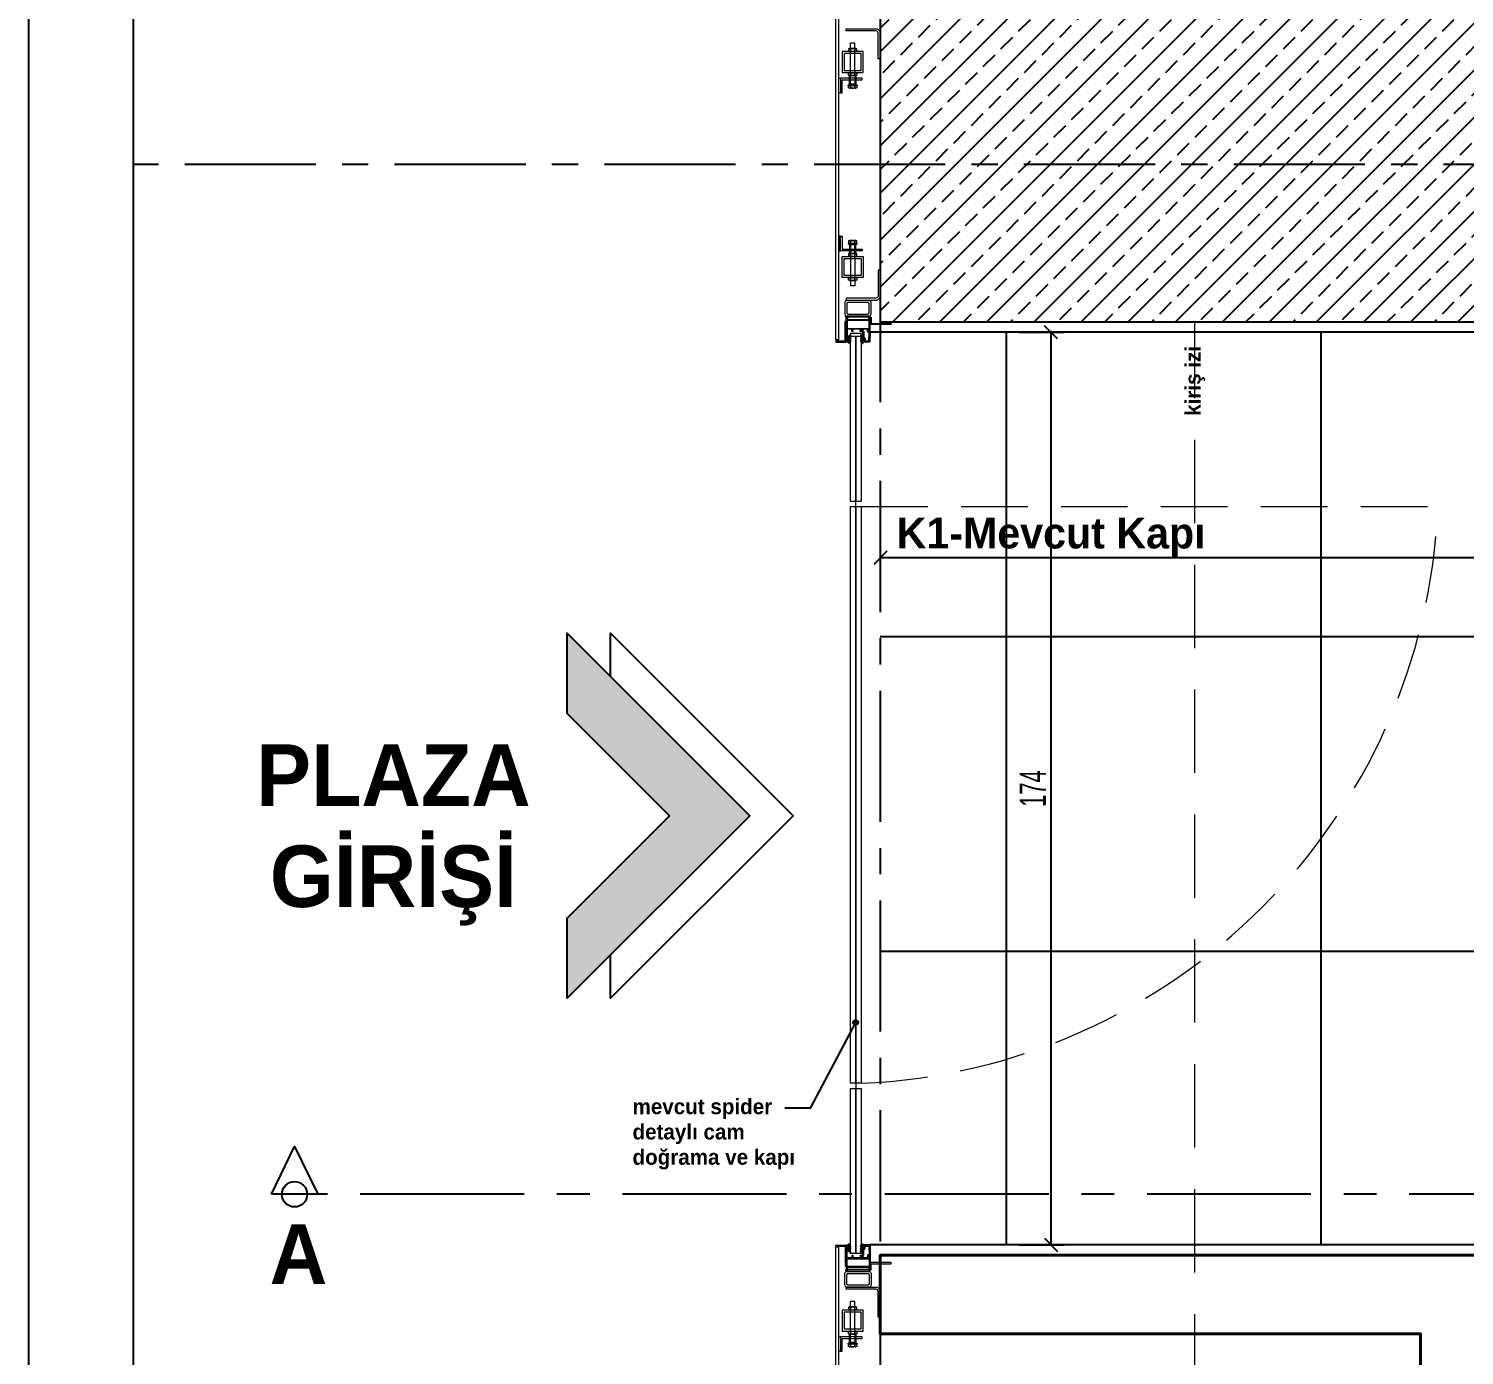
# Model space of a CAD drawing. Header units: millimetres. Extents: x 933584 to 974011, y 4545988 to 4553664.
# Drawn here: x 946301.5 to 946575.2, y 4550808.7 to 4551061.6 of the extents above; entities that cross this region are included whole.
import ezdxf

# ---------------------------------------------------------------- set-up
doc = ezdxf.new("R2010")
doc.units = ezdxf.units.MM
doc.header["$PDMODE"] = 35
for name, pattern in [('568_AVN_KES_01$0$HIDDEN', [0.375, 0.25, -0.125]), ('CENTER', [2, 1.25, -0.25, 0.25, -0.25]), ('CONTINUA', [0]), ('HIDDEN', [9.525, 6.35, -3.175]), ('HIDDEN2', [4.7625, 3.175, -1.5875]), ('HIDDENX2', [19.05, 12.7, -6.35])]:
    doc.linetypes.add(name, pattern=pattern)
doc.layers.get('0').update_dxf_attribs({"color": 255})
doc.layers.get('Defpoints').update_dxf_attribs({"color": 8})
for name, color, linetype in [('0-CSX-CXS_20', 14, 'CENTER'), ('0-DMS-50', 143, 'Continuous'), ('0-HSL-HTC_200', 1, 'Continuous'), ('0-HSL-SLD', 252, 'Continuous'), ('0-LNS-SLN', 6, 'Continuous'), ('0-LNS-SPL', 13, '568_AVN_KES_01$0$HIDDEN'), ('0-LNS-VLF', 11, 'Continuous'), ('0-TXT-XBX_20', 3, 'Continuous'), ('2-SPS-RCN', 2, 'Continuous')]:
    doc.layers.add(name, color=color, linetype=linetype)
for name, color, linetype, lineweight in [('2-SPS-IBW', 5, 'Continuous', 40), ('3-OPN-WDR', 4, 'Continuous', 18), ('al', 7, 'Continuous', 5), ('cl', 7, 'Continuous', 5), ('CM', 4, 'Continuous', 5), ('mimariKIRIS', 251, 'HIDDEN2', 0), ('PL', 1, 'Continuous', 5), ('VD', 11, 'Continuous', 5), ('VDK', 11, 'HIDDEN', 5)]:
    doc.layers.add(name, color=color, linetype=linetype, lineweight=lineweight)
doc.styles.add('Century Gothic_B_3', font='GOTHICB.TTF', dxfattribs={"height": 4})
doc.styles.add('dim_romans_50', font='swissl.ttf', dxfattribs={"width": 0.6, "height": 5})
doc.dimstyles.new('ONK_dim 1_50', dxfattribs={"dimscale": 5, "dimtxt": 4, "dimasz": 0.5, "dimexe": 0.5, "dimexo": 0.5, "dimgap": 0.2, "dimtad": 1, "dimdec": 1, "dimrnd": 0.5, "dimzin": 9, "dimtxsty": 'dim_romans_50', "dimblk": 'OBLIQUE', "dimcen": 1, "dimclre": 256, "dimclrt": 256, "dimazin": 2, "dimtfac": 1, "dimtdec": 1, "dimtix": 1, "dimtmove": 2, "dimatfit": 3, "dimldrblk": 'OBLIQUE', "dimfxl": 3, "dimfxlon": 1, "dimarcsym": 0})

# ---------------------------------------------------------------- blocks, each defined once
blk = doc.blocks.new('ZVBXZDVB')
at = {"layer": '0-CSX-CXS_20', "ltscale": 20}
blk.add_line((934876.25, 4552535.75), (933721.5, 4552535.75), dxfattribs=at)
blk.add_lwpolyline([(933863.85, 4552835.4), (933863.85, 4551518.59)], dxfattribs=at)
blk = doc.blocks.new('DVSBCXVBXVB')
h = blk.add_hatch(color=256)
h.dxf.hatch_style = 1
h.paths.add_polyline_path([(934200.68, 4550248.45), (934181.17, 4550267.96), (934161.66, 4550248.45), (934146.36, 4550248.45), (934181.17, 4550283.26), (934215.98, 4550248.45)])
for points in [[(934154.64, 4550256.73), (934146.36, 4550256.73), (934181.17, 4550291.54), (934215.98, 4550256.73), (934207.69, 4550256.73)], [(934200.68, 4550248.45), (934181.17, 4550267.96), (934161.66, 4550248.45), (934146.36, 4550248.45), (934181.17, 4550283.26), (934215.98, 4550248.45), (934200.68, 4550248.45)]]:
    blk.add_lwpolyline(points)
blk = doc.blocks.new('xcvxcbv-flatten-1')
at = {"layer": '2-SPS-IBW'}
blk.add_lwpolyline([(934013, 4550609.59), (933993.28, 4550616.86), (933863.85, 4550794.73), (933863.85, 4550923.49), (933966.85, 4550923.49), (933966.85, 4550975.49), (933863.85, 4550975.49), (933863.85, 4550990.49), (933981.85, 4550990.49), (933981.85, 4550877.49), (933882.35, 4550877.49), (933882.35, 4550804.49), (934007.08, 4550633.09), (934019.92, 4550628.36), (934013, 4550609.59)], dxfattribs=at)
blk = doc.blocks.new('90-5396-flatten-3')
at = {"layer": 'al', "linetype": 'CONTINUA'}
blk.add_lwpolyline([(-4.35, -1.2), (-4.1, -1.2), (-4.1, -1.46), (-4.2, -1.46), (-4.2, -1.35), (-4.35, -1.35), (-4.35, -1.85), (-4.2, -1.85), (-4.2, -1.74), (-4.1, -1.74), (-4.1, -2), (-4.5, -2), (-4.5, 2.72), (-4.29, 2.72), (-4.2, 2.57), (-4.35, 2.57), (-4.35, 2.27), (-3.51, 2.27), (-3.48, 2.24), (-3.45, 2.27), (-1.03, 2.27), (-1, 2.24), (-0.97, 2.27), (-0.15, 2.27), (-0.15, 2.57), (-0.3, 2.57), (-0.21, 2.72), (0, 2.72), (0, 0), (-0.21, 0), (-0.3, 0.15), (-0.15, 0.15), (-0.15, 0.45), (-1.65, 0.45), (-1.65, 0.15), (-1.5, 0.15), (-1.59, 0), (-1.86, 0), (-1.95, 0.15), (-1.8, 0.15), (-1.8, 0.45), (-3.3, 0.45), (-3.3, 0.15), (-3.15, 0.15), (-3.24, 0), (-3.45, 0), (-3.45, 0.45), (-4.15, 0.45, 0.414214), (-4.35, 0.25)], format="xyb", close=True, dxfattribs=at)
at = {"layer": 'al'}
blk.add_lwpolyline([(-0.15, 2.12), (-4.35, 2.12), (-4.35, 0.6), (-0.15, 0.6)], close=True, dxfattribs=at)
blk = doc.blocks.new('142005-flatten-5')
blk.add_lwpolyline([(0.18, -0.02, 0.610741), (0.21, -0.04), (0.33, 0.11, -0.909168), (0.37, 0.07), (0.18, -0.21), (0.18, -0.42, 0.610741), (0.21, -0.44), (0.33, -0.29, -0.909168), (0.37, -0.33), (0.18, -0.61), (0.18, -0.71, -0.414214), (0.16, -0.73), (0.02, -0.73, -0.414214), (0, -0.71), (0, -0.26), (-0.12, -0.26), (-0.12, -0.31, -0.751626), (-0.17, -0.32), (-0.24, -0.18, -0.289411), (-0.24, -0.08), (-0.17, 0.06, -0.751626), (-0.12, 0.05), (-0.12, 0), (0, 0), (0, 0.3), (-0.12, 0.3, -0.729303), (-0.14, 0.35, 0.080087), (0.31, 0.76, -1.549214), (0.36, 0.73), (0.21, 0.31, -0.005518), (0.18, 0.21)], format="xyb", close=True)
blk = doc.blocks.new('142005-flatten-6')
blk.add_lwpolyline([(-0.18, -0.02, -0.610741), (-0.21, -0.04), (-0.33, 0.11, 0.909168), (-0.37, 0.07), (-0.18, -0.21), (-0.18, -0.42, -0.610741), (-0.21, -0.44), (-0.33, -0.29, 0.909168), (-0.37, -0.33), (-0.18, -0.61), (-0.18, -0.71, 0.414214), (-0.16, -0.73), (-0.02, -0.73, 0.414214), (0, -0.71), (0, -0.26), (0.12, -0.26), (0.12, -0.31, 0.751626), (0.17, -0.32), (0.24, -0.18, 0.289411), (0.24, -0.08), (0.17, 0.06, 0.751626), (0.12, 0.05), (0.12, 0), (0, 0), (0, 0.3), (0.12, 0.3, 0.729303), (0.14, 0.35, -0.080087), (-0.31, 0.76, 1.549214), (-0.36, 0.73), (-0.21, 0.31, 0.005518), (-0.18, 0.21)], format="xyb", close=True)
blk = doc.blocks.new('85-3879T-flatten-3')
blk.add_lwpolyline([(-0.17, 0.15, 0.402552), (-0.12, 0.2), (-0.05, 1.85, 0.425972), (-0.1, 1.9), (-0.3, 1.9, -0.414214), (-0.35, 1.95), (-0.35, 2.21), (-0.42, 2.33, -0.414214), (-0.41, 2.39), (-0.39, 2.4, -0.414214), (-0.34, 2.38), (-0.22, 2.18), (-0.25, 2.15), (-0.25, 2), (0.05, 2), (0, 0), (-1.3, 0), (-1.3, 0.26), (-1.2, 0.26), (-1.2, 0.15), (-1.05, 0.15), (-1.05, 0.65), (-1.2, 0.65), (-1.2, 0.54), (-1.3, 0.54), (-1.3, 1.96, 0.414214), (-1.35, 2.01), (-1.4, 2.01, -0.414214), (-1.45, 2.06), (-1.45, 2.17), (-1.55, 2.17), (-1.4, 2.43, -0.414214), (-1.35, 2.45), (-1.33, 2.44, -0.414214), (-1.31, 2.38), (-1.34, 2.33), (-1.34, 2.12, -0.394805), (-1.2, 1.97), (-1.2, 0.8, 0.414214), (-1.15, 0.75), (-1, 0.75, -0.414214), (-0.95, 0.7), (-0.95, 0.2, 0.414214), (-0.9, 0.15)], format="xyb", close=True)
blk = doc.blocks.new('90-5396-flatten-4')
at = {"layer": 'al', "linetype": 'CONTINUA'}
blk.add_lwpolyline([(-4.35, -1.2), (-4.1, -1.2), (-4.1, -1.46), (-4.2, -1.46), (-4.2, -1.35), (-4.35, -1.35), (-4.35, -1.85), (-4.2, -1.85), (-4.2, -1.74), (-4.1, -1.74), (-4.1, -2), (-4.5, -2), (-4.5, 2.72), (-4.29, 2.72), (-4.2, 2.57), (-4.35, 2.57), (-4.35, 2.27), (-3.51, 2.27), (-3.48, 2.24), (-3.45, 2.27), (-1.03, 2.27), (-1, 2.24), (-0.97, 2.27), (-0.15, 2.27), (-0.15, 2.57), (-0.3, 2.57), (-0.21, 2.72), (0, 2.72), (0, 0), (-0.21, 0), (-0.3, 0.15), (-0.15, 0.15), (-0.15, 0.45), (-1.65, 0.45), (-1.65, 0.15), (-1.5, 0.15), (-1.59, 0), (-1.86, 0), (-1.95, 0.15), (-1.8, 0.15), (-1.8, 0.45), (-3.3, 0.45), (-3.3, 0.15), (-3.15, 0.15), (-3.24, 0), (-3.45, 0), (-3.45, 0.45), (-4.15, 0.45, 0.414214), (-4.35, 0.25)], format="xyb", close=True, dxfattribs=at)
at = {"layer": 'al'}
blk.add_lwpolyline([(-0.15, 2.12), (-4.35, 2.12), (-4.35, 0.6), (-0.15, 0.6)], close=True, dxfattribs=at)
blk = doc.blocks.new('142005-flatten-7')
blk.add_lwpolyline([(0.18, -0.02, 0.610741), (0.21, -0.04), (0.33, 0.11, -0.909168), (0.37, 0.07), (0.18, -0.21), (0.18, -0.42, 0.610741), (0.21, -0.44), (0.33, -0.29, -0.909168), (0.37, -0.33), (0.18, -0.61), (0.18, -0.71, -0.414214), (0.16, -0.73), (0.02, -0.73, -0.414214), (0, -0.71), (0, -0.26), (-0.12, -0.26), (-0.12, -0.31, -0.751626), (-0.17, -0.32), (-0.24, -0.18, -0.289411), (-0.24, -0.08), (-0.17, 0.06, -0.751626), (-0.12, 0.05), (-0.12, 0), (0, 0), (0, 0.3), (-0.12, 0.3, -0.729303), (-0.14, 0.35, 0.080087), (0.31, 0.76, -1.549214), (0.36, 0.73), (0.21, 0.31, -0.005518), (0.18, 0.21)], format="xyb", close=True)
blk = doc.blocks.new('142005-flatten-8')
blk.add_lwpolyline([(-0.18, -0.02, -0.610741), (-0.21, -0.04), (-0.33, 0.11, 0.909168), (-0.37, 0.07), (-0.18, -0.21), (-0.18, -0.42, -0.610741), (-0.21, -0.44), (-0.33, -0.29, 0.909168), (-0.37, -0.33), (-0.18, -0.61), (-0.18, -0.71, 0.414214), (-0.16, -0.73), (-0.02, -0.73, 0.414214), (0, -0.71), (0, -0.26), (0.12, -0.26), (0.12, -0.31, 0.751626), (0.17, -0.32), (0.24, -0.18, 0.289411), (0.24, -0.08), (0.17, 0.06, 0.751626), (0.12, 0.05), (0.12, 0), (0, 0), (0, 0.3), (0.12, 0.3, 0.729303), (0.14, 0.35, -0.080087), (-0.31, 0.76, 1.549214), (-0.36, 0.73), (-0.21, 0.31, 0.005518), (-0.18, 0.21)], format="xyb", close=True)
blk = doc.blocks.new('85-3879T-flatten-4')
blk.add_lwpolyline([(-0.17, 0.15, 0.402552), (-0.12, 0.2), (-0.05, 1.85, 0.425972), (-0.1, 1.9), (-0.3, 1.9, -0.414214), (-0.35, 1.95), (-0.35, 2.21), (-0.42, 2.33, -0.414214), (-0.41, 2.39), (-0.39, 2.4, -0.414214), (-0.34, 2.38), (-0.22, 2.18), (-0.25, 2.15), (-0.25, 2), (0.05, 2), (0, 0), (-1.3, 0), (-1.3, 0.26), (-1.2, 0.26), (-1.2, 0.15), (-1.05, 0.15), (-1.05, 0.65), (-1.2, 0.65), (-1.2, 0.54), (-1.3, 0.54), (-1.3, 1.96, 0.414214), (-1.35, 2.01), (-1.4, 2.01, -0.414214), (-1.45, 2.06), (-1.45, 2.17), (-1.55, 2.17), (-1.4, 2.43, -0.414214), (-1.35, 2.45), (-1.33, 2.44, -0.414214), (-1.31, 2.38), (-1.34, 2.33), (-1.34, 2.12, -0.394805), (-1.2, 1.97), (-1.2, 0.8, 0.414214), (-1.15, 0.75), (-1, 0.75, -0.414214), (-0.95, 0.7), (-0.95, 0.2, 0.414214), (-0.9, 0.15)], format="xyb", close=True)
blk = doc.blocks.new('90-5396-flatten-5')
at = {"layer": 'al', "linetype": 'CONTINUA'}
blk.add_lwpolyline([(-4.35, 1.2), (-4.1, 1.2), (-4.1, 1.46), (-4.2, 1.46), (-4.2, 1.35), (-4.35, 1.35), (-4.35, 1.85), (-4.2, 1.85), (-4.2, 1.74), (-4.1, 1.74), (-4.1, 2), (-4.5, 2), (-4.5, -2.72), (-4.29, -2.72), (-4.2, -2.57), (-4.35, -2.57), (-4.35, -2.27), (-3.51, -2.27), (-3.48, -2.24), (-3.45, -2.27), (-1.03, -2.27), (-1, -2.24), (-0.97, -2.27), (-0.15, -2.27), (-0.15, -2.57), (-0.3, -2.57), (-0.21, -2.72), (0, -2.72), (0, 0), (-0.21, 0), (-0.3, -0.15), (-0.15, -0.15), (-0.15, -0.45), (-1.65, -0.45), (-1.65, -0.15), (-1.5, -0.15), (-1.59, 0), (-1.86, 0), (-1.95, -0.15), (-1.8, -0.15), (-1.8, -0.45), (-3.3, -0.45), (-3.3, -0.15), (-3.15, -0.15), (-3.24, 0), (-3.45, 0), (-3.45, -0.45), (-4.15, -0.45, -0.414214), (-4.35, -0.25)], format="xyb", close=True, dxfattribs=at)
at = {"layer": 'al'}
blk.add_lwpolyline([(-0.15, -2.12), (-4.35, -2.12), (-4.35, -0.6), (-0.15, -0.6)], close=True, dxfattribs=at)
blk = doc.blocks.new('142005-flatten-9')
blk.add_lwpolyline([(0.18, 0.02, -0.610741), (0.21, 0.04), (0.33, -0.11, 0.909168), (0.37, -0.07), (0.18, 0.21), (0.18, 0.42, -0.610741), (0.21, 0.44), (0.33, 0.29, 0.909168), (0.37, 0.33), (0.18, 0.61), (0.18, 0.71, 0.414214), (0.16, 0.73), (0.02, 0.73, 0.414214), (0, 0.71), (0, 0.26), (-0.12, 0.26), (-0.12, 0.31, 0.751626), (-0.17, 0.32), (-0.24, 0.18, 0.289411), (-0.24, 0.08), (-0.17, -0.06, 0.751626), (-0.12, -0.05), (-0.12, 0), (0, 0), (0, -0.3), (-0.12, -0.3, 0.729303), (-0.14, -0.35, -0.080087), (0.31, -0.76, 1.549214), (0.36, -0.73), (0.21, -0.31, 0.005518), (0.18, -0.21)], format="xyb", close=True)
blk = doc.blocks.new('142005-flatten-10')
blk.add_lwpolyline([(-0.18, 0.02, 0.610741), (-0.21, 0.04), (-0.33, -0.11, -0.909168), (-0.37, -0.07), (-0.18, 0.21), (-0.18, 0.42, 0.610741), (-0.21, 0.44), (-0.33, 0.29, -0.909168), (-0.37, 0.33), (-0.18, 0.61), (-0.18, 0.71, -0.414214), (-0.16, 0.73), (-0.02, 0.73, -0.414214), (0, 0.71), (0, 0.26), (0.12, 0.26), (0.12, 0.31, -0.751626), (0.17, 0.32), (0.24, 0.18, -0.289411), (0.24, 0.08), (0.17, -0.06, -0.751626), (0.12, -0.05), (0.12, 0), (0, 0), (0, -0.3), (0.12, -0.3, -0.729303), (0.14, -0.35, 0.080087), (-0.31, -0.76, -1.549214), (-0.36, -0.73), (-0.21, -0.31, -0.005518), (-0.18, -0.21)], format="xyb", close=True)
blk = doc.blocks.new('85-3879T-flatten-5')
blk.add_lwpolyline([(-0.17, -0.15, -0.402552), (-0.12, -0.2), (-0.05, -1.85, -0.425972), (-0.1, -1.9), (-0.3, -1.9, 0.414214), (-0.35, -1.95), (-0.35, -2.21), (-0.42, -2.33, 0.414214), (-0.41, -2.39), (-0.39, -2.4, 0.414214), (-0.34, -2.38), (-0.22, -2.18), (-0.25, -2.15), (-0.25, -2), (0.05, -2), (0, 0), (-1.3, 0), (-1.3, -0.26), (-1.2, -0.26), (-1.2, -0.15), (-1.05, -0.15), (-1.05, -0.65), (-1.2, -0.65), (-1.2, -0.54), (-1.3, -0.54), (-1.3, -1.96, -0.414214), (-1.35, -2.01), (-1.4, -2.01, 0.414214), (-1.45, -2.06), (-1.45, -2.17), (-1.55, -2.17), (-1.4, -2.43, 0.414214), (-1.35, -2.45), (-1.33, -2.44, 0.414214), (-1.31, -2.38), (-1.34, -2.33), (-1.34, -2.12, 0.394805), (-1.2, -1.97), (-1.2, -0.8, -0.414214), (-1.15, -0.75), (-1, -0.75, 0.414214), (-0.95, -0.7), (-0.95, -0.2, -0.414214), (-0.9, -0.15)], format="xyb", close=True)
blk = doc.blocks.new('90-5396-flatten-6')
at = {"layer": 'al', "linetype": 'CONTINUA'}
blk.add_lwpolyline([(-4.35, 1.2), (-4.1, 1.2), (-4.1, 1.46), (-4.2, 1.46), (-4.2, 1.35), (-4.35, 1.35), (-4.35, 1.85), (-4.2, 1.85), (-4.2, 1.74), (-4.1, 1.74), (-4.1, 2), (-4.5, 2), (-4.5, -2.72), (-4.29, -2.72), (-4.2, -2.57), (-4.35, -2.57), (-4.35, -2.27), (-3.51, -2.27), (-3.48, -2.24), (-3.45, -2.27), (-1.03, -2.27), (-1, -2.24), (-0.97, -2.27), (-0.15, -2.27), (-0.15, -2.57), (-0.3, -2.57), (-0.21, -2.72), (0, -2.72), (0, 0), (-0.21, 0), (-0.3, -0.15), (-0.15, -0.15), (-0.15, -0.45), (-1.65, -0.45), (-1.65, -0.15), (-1.5, -0.15), (-1.59, 0), (-1.86, 0), (-1.95, -0.15), (-1.8, -0.15), (-1.8, -0.45), (-3.3, -0.45), (-3.3, -0.15), (-3.15, -0.15), (-3.24, 0), (-3.45, 0), (-3.45, -0.45), (-4.15, -0.45, -0.414214), (-4.35, -0.25)], format="xyb", close=True, dxfattribs=at)
at = {"layer": 'al'}
blk.add_lwpolyline([(-0.15, -2.12), (-4.35, -2.12), (-4.35, -0.6), (-0.15, -0.6)], close=True, dxfattribs=at)
blk = doc.blocks.new('142005-flatten-11')
blk.add_lwpolyline([(0.18, 0.02, -0.610741), (0.21, 0.04), (0.33, -0.11, 0.909168), (0.37, -0.07), (0.18, 0.21), (0.18, 0.42, -0.610741), (0.21, 0.44), (0.33, 0.29, 0.909168), (0.37, 0.33), (0.18, 0.61), (0.18, 0.71, 0.414214), (0.16, 0.73), (0.02, 0.73, 0.414214), (0, 0.71), (0, 0.26), (-0.12, 0.26), (-0.12, 0.31, 0.751626), (-0.17, 0.32), (-0.24, 0.18, 0.289411), (-0.24, 0.08), (-0.17, -0.06, 0.751626), (-0.12, -0.05), (-0.12, 0), (0, 0), (0, -0.3), (-0.12, -0.3, 0.729303), (-0.14, -0.35, -0.080087), (0.31, -0.76, 1.549214), (0.36, -0.73), (0.21, -0.31, 0.005518), (0.18, -0.21)], format="xyb", close=True)
blk = doc.blocks.new('142005-flatten-12')
blk.add_lwpolyline([(-0.18, 0.02, 0.610741), (-0.21, 0.04), (-0.33, -0.11, -0.909168), (-0.37, -0.07), (-0.18, 0.21), (-0.18, 0.42, 0.610741), (-0.21, 0.44), (-0.33, 0.29, -0.909168), (-0.37, 0.33), (-0.18, 0.61), (-0.18, 0.71, -0.414214), (-0.16, 0.73), (-0.02, 0.73, -0.414214), (0, 0.71), (0, 0.26), (0.12, 0.26), (0.12, 0.31, -0.751626), (0.17, 0.32), (0.24, 0.18, -0.289411), (0.24, 0.08), (0.17, -0.06, -0.751626), (0.12, -0.05), (0.12, 0), (0, 0), (0, -0.3), (0.12, -0.3, -0.729303), (0.14, -0.35, 0.080087), (-0.31, -0.76, -1.549214), (-0.36, -0.73), (-0.21, -0.31, -0.005518), (-0.18, -0.21)], format="xyb", close=True)
blk = doc.blocks.new('85-3879T-flatten-6')
blk.add_lwpolyline([(-0.17, -0.15, -0.402552), (-0.12, -0.2), (-0.05, -1.85, -0.425972), (-0.1, -1.9), (-0.3, -1.9, 0.414214), (-0.35, -1.95), (-0.35, -2.21), (-0.42, -2.33, 0.414214), (-0.41, -2.39), (-0.39, -2.4, 0.414214), (-0.34, -2.38), (-0.22, -2.18), (-0.25, -2.15), (-0.25, -2), (0.05, -2), (0, 0), (-1.3, 0), (-1.3, -0.26), (-1.2, -0.26), (-1.2, -0.15), (-1.05, -0.15), (-1.05, -0.65), (-1.2, -0.65), (-1.2, -0.54), (-1.3, -0.54), (-1.3, -1.96, -0.414214), (-1.35, -2.01), (-1.4, -2.01, 0.414214), (-1.45, -2.06), (-1.45, -2.17), (-1.55, -2.17), (-1.4, -2.43, 0.414214), (-1.35, -2.45), (-1.33, -2.44, 0.414214), (-1.31, -2.38), (-1.34, -2.33), (-1.34, -2.12, 0.394805), (-1.2, -1.97), (-1.2, -0.8, -0.414214), (-1.15, -0.75), (-1, -0.75, 0.414214), (-0.95, -0.7), (-0.95, -0.2, -0.414214), (-0.9, -0.15)], format="xyb", close=True)
blk = doc.blocks.new('XCVBXCVBXZ-flatten-1')
at = {"layer": 'al'}
for points in [[(933856.58, 4554053.3), (933860.59, 4554053.3), (933860.59, 4554057.3), (933856.58, 4554057.3)], [(933856.58, 4554053.3), (933860.59, 4554053.3), (933860.59, 4554057.3), (933856.58, 4554057.3)], [(933856.98, 4554053.7), (933860.19, 4554053.7), (933860.19, 4554056.9), (933856.98, 4554056.9)], [(933856.98, 4554053.7), (933860.19, 4554053.7), (933860.19, 4554056.9), (933856.98, 4554056.9)], [(933856.28, 4554052.2), (933856.28, 4554049.44), (933856.58, 4554049.44), (933856.58, 4554051.9), (933860.39, 4554051.9), (933860.39, 4554052.2)], [(933856.28, 4554052.2), (933856.28, 4554049.44), (933856.58, 4554049.44), (933856.58, 4554051.9), (933860.39, 4554051.9), (933860.39, 4554052.2)], [(933856.28, 4554019.31), (933856.28, 4554022.08), (933856.58, 4554022.08), (933856.58, 4554019.61), (933860.39, 4554019.61), (933860.39, 4554019.31)], [(933856.28, 4554019.31), (933856.28, 4554022.08), (933856.58, 4554022.08), (933856.58, 4554019.61), (933860.39, 4554019.61), (933860.39, 4554019.31)], [(933856.58, 4554018.21), (933860.59, 4554018.21), (933860.59, 4554014.21), (933856.58, 4554014.21)], [(933856.58, 4554018.21), (933860.59, 4554018.21), (933860.59, 4554014.21), (933856.58, 4554014.21)], [(933856.98, 4554017.81), (933860.19, 4554017.81), (933860.19, 4554014.61), (933856.98, 4554014.61)], [(933856.98, 4554017.81), (933860.19, 4554017.81), (933860.19, 4554014.61), (933856.98, 4554014.61)], [(933865.9, 4554005.26), (933861.9, 4554005.26), (933861.9, 4554005.31), (933861.9, 4554005.31), (933861.91, 4554006.61), (933862.11, 4554006.61), (933862.1, 4554005.46), (933865.9, 4554005.46)], [(933865.9, 4554005.26), (933861.9, 4554005.26), (933861.9, 4554005.31), (933861.9, 4554005.31), (933861.91, 4554006.61), (933862.11, 4554006.61), (933862.1, 4554005.46), (933865.9, 4554005.46)], [(933865.9, 4553826.35), (933861.9, 4553826.35), (933861.9, 4553826.3), (933861.9, 4553826.3), (933861.91, 4553825), (933862.11, 4553825), (933862.1, 4553826.15), (933865.9, 4553826.15)], [(933865.9, 4553826.35), (933861.9, 4553826.35), (933861.9, 4553826.3), (933861.9, 4553826.3), (933861.91, 4553825), (933862.11, 4553825), (933862.1, 4553826.15), (933865.9, 4553826.15)], [(933856.58, 4553813.3), (933860.59, 4553813.3), (933860.59, 4553817.3), (933856.58, 4553817.3)], [(933856.58, 4553813.3), (933860.59, 4553813.3), (933860.59, 4553817.3), (933856.58, 4553817.3)], [(933856.98, 4553813.7), (933860.19, 4553813.7), (933860.19, 4553816.9), (933856.98, 4553816.9)], [(933856.98, 4553813.7), (933860.19, 4553813.7), (933860.19, 4553816.9), (933856.98, 4553816.9)], [(933856.28, 4553812.2), (933856.28, 4553809.44), (933856.58, 4553809.44), (933856.58, 4553811.9), (933860.39, 4553811.9), (933860.39, 4553812.2)], [(933856.28, 4553812.2), (933856.28, 4553809.44), (933856.58, 4553809.44), (933856.58, 4553811.9), (933860.39, 4553811.9), (933860.39, 4553812.2)]]:
    blk.add_lwpolyline(points, close=True, dxfattribs=at)
for points in [[(933855.38, 4554002.1), (933857.18, 4554002.1), (933857.18, 4554005.9)], [(933855.38, 4554002.1), (933855.38, 4554001.9), (933857.38, 4554001.9), (933857.38, 4554005.9)], [(933855.38, 4554002.1), (933855.38, 4554001.9), (933857.38, 4554001.9), (933857.38, 4554005.9)], [(933855.38, 4554002.1), (933857.18, 4554002.1), (933857.18, 4554005.9)], [(933857.18, 4554005.9), (933857.38, 4554005.9)], [(933857.18, 4554005.9), (933857.38, 4554005.9)], [(933855.38, 4553829.5), (933855.38, 4553829.7), (933857.38, 4553829.7), (933857.38, 4553825.7)], [(933855.38, 4553829.5), (933855.38, 4553829.7), (933857.38, 4553829.7), (933857.38, 4553825.7)], [(933855.38, 4553829.5), (933857.18, 4553829.5), (933857.18, 4553825.7)], [(933855.38, 4553829.5), (933857.18, 4553829.5), (933857.18, 4553825.7)], [(933857.18, 4553825.7), (933857.38, 4553825.7)], [(933857.18, 4553825.7), (933857.38, 4553825.7)]]:
    blk.add_lwpolyline(points, dxfattribs=at)
at = {"layer": 'cl', "color": 1, "ltscale": 0.5}
for points in [[(933863.83, 4554060.82), (933863.83, 4554055.92), (933863.43, 4554055.92), (933863.43, 4554060.82, 0.414217), (933863.03, 4554061.22), (933857.36, 4554061.22), (933857.36, 4554061.62), (933863.03, 4554061.62, -0.414217)], [(933863.83, 4554010.69), (933863.83, 4554015.6), (933863.43, 4554015.6), (933863.43, 4554010.69, -0.414217), (933863.03, 4554010.29), (933857.36, 4554010.29), (933857.36, 4554009.89), (933863.03, 4554009.89, 0.414217)], [(933863.83, 4553820.87), (933863.83, 4553815.97), (933863.43, 4553815.97), (933863.43, 4553820.87, 0.414217), (933863.03, 4553821.27), (933857.36, 4553821.27), (933857.36, 4553821.67), (933863.03, 4553821.67, -0.414217)]]:
    blk.add_lwpolyline(points, format="xyb", close=True, dxfattribs=at)
at = {"layer": 'cl'}
for points in [[(933857.5, 4554006.84), (933861.71, 4554006.84, 0.414214), (933862.11, 4554007.24), (933862.11, 4554009.44, 0.414214), (933861.71, 4554009.84), (933857.5, 4554009.84, 0.414214), (933857.1, 4554009.44), (933857.1, 4554007.24, 0.414214)], [(933857.5, 4554006.84), (933861.71, 4554006.84, 0.414214), (933862.11, 4554007.24), (933862.11, 4554009.44, 0.414214), (933861.71, 4554009.84), (933857.5, 4554009.84, 0.414214), (933857.1, 4554009.44), (933857.1, 4554007.24, 0.414214)], [(933857.7, 4554007.24), (933861.51, 4554007.24, 0.414214), (933861.71, 4554007.44), (933861.71, 4554009.24, 0.414214), (933861.51, 4554009.44), (933857.7, 4554009.44, 0.414214), (933857.5, 4554009.24), (933857.5, 4554007.44, 0.414214)], [(933857.7, 4554007.24), (933861.51, 4554007.24, 0.414214), (933861.71, 4554007.44), (933861.71, 4554009.24, 0.414214), (933861.51, 4554009.44), (933857.7, 4554009.44, 0.414214), (933857.5, 4554009.24), (933857.5, 4554007.44, 0.414214)], [(933857.5, 4553824.67), (933861.71, 4553824.67, -0.414214), (933862.11, 4553824.27), (933862.11, 4553822.07, -0.414214), (933861.71, 4553821.67), (933857.5, 4553821.67, -0.414214), (933857.1, 4553822.07), (933857.1, 4553824.27, -0.414214)], [(933857.5, 4553824.67), (933861.71, 4553824.67, -0.414214), (933862.11, 4553824.27), (933862.11, 4553822.07, -0.414214), (933861.71, 4553821.67), (933857.5, 4553821.67, -0.414214), (933857.1, 4553822.07), (933857.1, 4553824.27, -0.414214)], [(933857.7, 4553824.27), (933861.51, 4553824.27, -0.414214), (933861.71, 4553824.07), (933861.71, 4553822.27, -0.414214), (933861.51, 4553822.07), (933857.7, 4553822.07, -0.414214), (933857.5, 4553822.27), (933857.5, 4553824.07, -0.414214)], [(933857.7, 4553824.27), (933861.51, 4553824.27, -0.414214), (933861.71, 4553824.07), (933861.71, 4553822.27, -0.414214), (933861.51, 4553822.07), (933857.7, 4553822.07, -0.414214), (933857.5, 4553822.27), (933857.5, 4553824.07, -0.414214)]]:
    blk.add_lwpolyline(points, format="xyb", close=True, dxfattribs=at)
at = {"layer": 'CM'}
for p, q in [((933855.38, 4554002.3), (933855.38, 4554069.3)), ((933855.98, 4554002.3), (933855.98, 4554069.3)), ((933860.21, 4554003.52), (933858.11, 4554003.52)), ((933855.98, 4554002.3), (933855.38, 4554002.3)), ((933858.12, 4554003.02), (933860.22, 4554003.02)), ((933858.12, 4554003.02), (933858.12, 4553971.55)), ((933858.12, 4554003.02), (933858.12, 4553971.55)), ((933859.12, 4554003.02), (933859.12, 4553971.55)), ((933859.22, 4554003.02), (933859.22, 4553971.55)), ((933859.22, 4554003.02), (933859.22, 4553971.55)), ((933860.22, 4554003.02), (933860.22, 4553971.55)), ((933858.12, 4553971.55), (933860.22, 4553971.55)), ((933858.12, 4553970.55), (933858.12, 4553860.55)), ((933858.12, 4553970.55), (933858.12, 4553860.55)), ((933858.12, 4553970.55), (933860.22, 4553970.55)), ((933859.12, 4553970.55), (933859.12, 4553860.55)), ((933859.22, 4553970.55), (933859.22, 4553860.55)), ((933859.22, 4553970.55), (933859.22, 4553860.55)), ((933860.22, 4553970.55), (933860.22, 4553860.55)), ((933858.12, 4553859.55), (933858.11, 4553828.09)), ((933858.12, 4553859.55), (933858.11, 4553828.09)), ((933860.22, 4553860.55), (933858.12, 4553860.55)), ((933858.12, 4553859.55), (933860.22, 4553859.55)), ((933859.12, 4553859.55), (933859.11, 4553828.09)), ((933859.22, 4553859.55), (933859.21, 4553828.09)), ((933859.22, 4553859.55), (933859.21, 4553828.09)), ((933860.22, 4553859.55), (933860.21, 4553828.09)), ((933855.98, 4553829.3), (933855.38, 4553829.3)), ((933855.38, 4553729.87), (933855.38, 4553829.3)), ((933855.98, 4553729.87), (933855.98, 4553829.3)), ((933860.21, 4553828.09), (933858.11, 4553828.09))]:
    blk.add_line(p, q, dxfattribs=at)
at = {"layer": 'PL'}
for points in [[(933859.19, 4554052.7), (933859.19, 4554050.96), (933857.99, 4554050.96), (933857.99, 4554052.7)], [(933856.28, 4554049.44), (933855.98, 4554049.44), (933855.98, 4554052.2), (933856.28, 4554052.2)], [(933856.28, 4554049.44), (933855.98, 4554049.44), (933855.98, 4554052.2), (933856.28, 4554052.2)], [(933856.28, 4554022.08), (933855.98, 4554022.08), (933855.98, 4554019.31), (933856.28, 4554019.31)], [(933856.28, 4554022.08), (933855.98, 4554022.08), (933855.98, 4554019.31), (933856.28, 4554019.31)], [(933859.19, 4554018.81), (933859.19, 4554020.55), (933857.99, 4554020.55), (933857.99, 4554018.81)], [(933857.2, 4554006.9), (933861.88, 4554006.9), (933861.88, 4554006.63), (933857.2, 4554006.62)], [(933857.2, 4554006.9), (933861.88, 4554006.9), (933861.88, 4554006.63), (933857.2, 4554006.62)], [(933857.2, 4553824.7), (933861.88, 4553824.7), (933861.88, 4553824.98), (933857.2, 4553824.98)], [(933857.2, 4553824.7), (933861.88, 4553824.7), (933861.88, 4553824.98), (933857.2, 4553824.98)], [(933856.28, 4553809.44), (933855.98, 4553809.44), (933855.98, 4553812.2), (933856.28, 4553812.2)], [(933856.28, 4553809.44), (933855.98, 4553809.44), (933855.98, 4553812.2), (933856.28, 4553812.2)], [(933859.19, 4553812.7), (933859.19, 4553810.96), (933857.99, 4553810.96), (933857.99, 4553812.7)]]:
    blk.add_lwpolyline(points, close=True, dxfattribs=at)
at = {"layer": 'VD'}
for points in [[(933857.8, 4554057.83), (933857.8, 4554057.34), (933858.15, 4554057.34), (933858.2, 4554057.34), (933858.2, 4554057.84, 0.327274)], [(933858, 4554057.9, -0.159188), (933858.2, 4554057.83, -0.080739), (933858.59, 4554057.9)], [(933858.59, 4554057.9, -0.080459), (933858.98, 4554057.84, -0.158616), (933859.18, 4554057.9)], [(933858.98, 4554057.84), (933858.98, 4554057.34), (933859.37, 4554057.34), (933859.37, 4554057.83, 0.327274)], [(933857.8, 4554052.77), (933857.8, 4554053.26), (933858.15, 4554053.26), (933858.2, 4554053.26), (933858.2, 4554052.76, -0.327274)], [(933858, 4554052.7, 0.159188), (933858.2, 4554052.77, 0.080739), (933858.59, 4554052.7)], [(933858.59, 4554052.7, 0.080459), (933858.98, 4554052.76, 0.158616), (933859.18, 4554052.7)], [(933858.98, 4554052.76), (933858.98, 4554053.26), (933859.37, 4554053.26), (933859.37, 4554052.77, -0.327274)], [(933857.8, 4554050.35), (933857.8, 4554050.84), (933858.15, 4554050.84), (933858.2, 4554050.84), (933858.2, 4554050.34, -0.327274)], [(933858, 4554050.28, 0.159188), (933858.2, 4554050.35, 0.080739), (933858.59, 4554050.28)], [(933858.59, 4554050.28, 0.080459), (933858.98, 4554050.34, 0.158616), (933859.18, 4554050.28)], [(933858.98, 4554050.34), (933858.98, 4554050.84), (933859.37, 4554050.84), (933859.37, 4554050.35, -0.327274)], [(933857.8, 4554021.17), (933857.8, 4554020.67), (933858.15, 4554020.67), (933858.2, 4554020.67), (933858.2, 4554021.17, 0.327274)], [(933858, 4554021.23, -0.159188), (933858.2, 4554021.17, -0.080739), (933858.59, 4554021.23)], [(933858.59, 4554021.23, -0.080459), (933858.98, 4554021.17, -0.158616), (933859.18, 4554021.23)], [(933858.98, 4554021.17), (933858.98, 4554020.67), (933859.37, 4554020.67), (933859.37, 4554021.17, 0.327274)], [(933857.8, 4554018.75), (933857.8, 4554018.25), (933858.15, 4554018.25), (933858.2, 4554018.25), (933858.2, 4554018.75, 0.327274)], [(933858, 4554018.81, -0.159188), (933858.2, 4554018.75, -0.080739), (933858.59, 4554018.81)], [(933858.59, 4554018.81, -0.080459), (933858.98, 4554018.75, -0.158616), (933859.18, 4554018.81)], [(933858.98, 4554018.75), (933858.98, 4554018.25), (933859.37, 4554018.25), (933859.37, 4554018.75, 0.327274)], [(933857.8, 4554013.68), (933857.8, 4554014.18), (933858.15, 4554014.18), (933858.2, 4554014.18), (933858.2, 4554013.68, -0.327274)], [(933858, 4554013.62, 0.159188), (933858.2, 4554013.68, 0.080739), (933858.59, 4554013.62)], [(933858.59, 4554013.62, 0.080459), (933858.98, 4554013.68, 0.158616), (933859.18, 4554013.62)], [(933858.98, 4554013.68), (933858.98, 4554014.18), (933859.37, 4554014.18), (933859.37, 4554013.68, -0.327274)], [(933857.8, 4553817.83), (933857.8, 4553817.34), (933858.15, 4553817.34), (933858.2, 4553817.34), (933858.2, 4553817.84, 0.327274)], [(933858, 4553817.9, -0.159188), (933858.2, 4553817.83, -0.080739), (933858.59, 4553817.9)], [(933858.59, 4553817.9, -0.080459), (933858.98, 4553817.84, -0.158616), (933859.18, 4553817.9)], [(933858.98, 4553817.84), (933858.98, 4553817.34), (933859.37, 4553817.34), (933859.37, 4553817.83, 0.327274)], [(933857.8, 4553812.77), (933857.8, 4553813.26), (933858.15, 4553813.26), (933858.2, 4553813.26), (933858.2, 4553812.76, -0.327274)], [(933858, 4553812.7, 0.159188), (933858.2, 4553812.77, 0.080739), (933858.59, 4553812.7)], [(933858.59, 4553812.7, 0.080459), (933858.98, 4553812.76, 0.158616), (933859.18, 4553812.7)], [(933858.98, 4553812.76), (933858.98, 4553813.26), (933859.37, 4553813.26), (933859.37, 4553812.77, -0.327274)], [(933857.8, 4553810.35), (933857.8, 4553810.84), (933858.15, 4553810.84), (933858.2, 4553810.84), (933858.2, 4553810.34, -0.327274)], [(933858, 4553810.28, 0.159188), (933858.2, 4553810.35, 0.080739), (933858.59, 4553810.28)], [(933858.59, 4553810.28, 0.080459), (933858.98, 4553810.34, 0.158616), (933859.18, 4553810.28)], [(933858.98, 4553810.34), (933858.98, 4553810.84), (933859.37, 4553810.84), (933859.37, 4553810.35, -0.327274)]]:
    blk.add_lwpolyline(points, format="xyb", close=True, dxfattribs=at)
for points in [[(933858.2, 4554057.34), (933858.98, 4554057.34), (933858.98, 4554057.84, 0.162646), (933858.2, 4554057.83), (933858.2, 4554057.34)], [(933858.2, 4554053.26), (933858.98, 4554053.26), (933858.98, 4554052.76, -0.162646), (933858.2, 4554052.77), (933858.2, 4554053.26)], [(933858.2, 4554050.84), (933858.98, 4554050.84), (933858.98, 4554050.34, -0.162646), (933858.2, 4554050.35), (933858.2, 4554050.84)], [(933858.2, 4554020.67), (933858.98, 4554020.67), (933858.98, 4554021.17, 0.162646), (933858.2, 4554021.17), (933858.2, 4554020.67)], [(933858.2, 4554018.25), (933858.98, 4554018.25), (933858.98, 4554018.75, 0.162646), (933858.2, 4554018.75), (933858.2, 4554018.25)], [(933858.2, 4554014.18), (933858.98, 4554014.18), (933858.98, 4554013.68, -0.162646), (933858.2, 4554013.68), (933858.2, 4554014.18)], [(933858.2, 4553817.34), (933858.98, 4553817.34), (933858.98, 4553817.84, 0.162646), (933858.2, 4553817.83), (933858.2, 4553817.34)], [(933858.2, 4553813.26), (933858.98, 4553813.26), (933858.98, 4553812.76, -0.162646), (933858.2, 4553812.77), (933858.2, 4553813.26)], [(933858.2, 4553810.84), (933858.98, 4553810.84), (933858.98, 4553810.34, -0.162646), (933858.2, 4553810.35), (933858.2, 4553810.84)]]:
    blk.add_lwpolyline(points, format="xyb", dxfattribs=at)
for points in [[(933857.72, 4554050.84), (933857.72, 4554050.96), (933858.15, 4554050.96), (933858.15, 4554050.84)], [(933858.15, 4554050.84), (933858.15, 4554050.96), (933859.03, 4554050.96), (933859.03, 4554050.84)], [(933859.03, 4554050.84), (933859.03, 4554050.96), (933859.46, 4554050.96), (933859.46, 4554050.84)], [(933857.72, 4554020.67), (933857.72, 4554020.55), (933858.15, 4554020.55), (933858.15, 4554020.67)], [(933858.15, 4554020.67), (933858.15, 4554020.55), (933859.03, 4554020.55), (933859.03, 4554020.67)], [(933859.03, 4554020.67), (933859.03, 4554020.55), (933859.46, 4554020.55), (933859.46, 4554020.67)], [(933857.72, 4553810.84), (933857.72, 4553810.96), (933858.15, 4553810.96), (933858.15, 4553810.84)], [(933858.15, 4553810.84), (933858.15, 4553810.96), (933859.03, 4553810.96), (933859.03, 4553810.84)], [(933859.03, 4553810.84), (933859.03, 4553810.96), (933859.46, 4553810.96), (933859.46, 4553810.84)]]:
    blk.add_lwpolyline(points, close=True, dxfattribs=at)
at = {"layer": 'VDK'}
for p, q in [((933858.19, 4554053.7), (933858.19, 4554058.92)), ((933858.99, 4554058.92), (933858.19, 4554058.92)), ((933858.99, 4554053.7), (933858.99, 4554058.92)), ((933858.19, 4554017.81), (933858.19, 4554012.6)), ((933858.99, 4554017.81), (933858.99, 4554012.6)), ((933858.99, 4554012.6), (933858.19, 4554012.6)), ((933858.19, 4553813.7), (933858.19, 4553818.92)), ((933858.99, 4553818.92), (933858.19, 4553818.92)), ((933858.99, 4553813.7), (933858.99, 4553818.92))]:
    blk.add_line(p, q, dxfattribs=at)
for points in [[(933858.19, 4554051.1), (933858.19, 4554053.7), (933858.99, 4554053.7), (933858.99, 4554051.1)], [(933858.19, 4554020.41), (933858.19, 4554017.81), (933858.99, 4554017.81), (933858.99, 4554020.41)], [(933858.19, 4553811.1), (933858.19, 4553813.7), (933858.99, 4553813.7), (933858.99, 4553811.1)]]:
    blk.add_lwpolyline(points, close=True, dxfattribs=at)
for name, p in [('90-5396-flatten-3', (933861.88, 4554003.91)), ('90-5396-flatten-4', (933861.88, 4554003.91)), ('142005-flatten-5', (933857.78, 4554002.5)), ('142005-flatten-7', (933857.78, 4554002.5)), ('85-3879T-flatten-3', (933861.83, 4554001.91)), ('85-3879T-flatten-4', (933861.83, 4554001.91)), ('142005-flatten-6', (933860.5, 4554002.43)), ('142005-flatten-8', (933860.5, 4554002.43)), ('90-5396-flatten-5', (933861.88, 4553827.7)), ('90-5396-flatten-6', (933861.88, 4553827.7)), ('142005-flatten-9', (933857.78, 4553829.1)), ('142005-flatten-11', (933857.78, 4553829.1)), ('142005-flatten-10', (933860.5, 4553829.17)), ('142005-flatten-12', (933860.5, 4553829.17)), ('85-3879T-flatten-5', (933861.83, 4553829.7)), ('85-3879T-flatten-6', (933861.83, 4553829.7))]:
    blk.add_blockref(name, p)
blk = doc.blocks.new('fdvd-flatten-1')
at = {"layer": '2-SPS-RCN'}
blk.add_lwpolyline([(934001.85, 4551228.49), (933863.85, 4551228.49), (933863.85, 4551168.49), (934001.85, 4551168.49)], close=True, dxfattribs=at)
blk = doc.blocks.new('asdvdsv')
at = {"layer": '0-HSL-HTC_200'}
h = blk.add_hatch(dxfattribs=at)
h.set_pattern_fill('ANSI33', color=256)
h.set_pattern_definition([(45, (935301.9395, 4553293.885), (-4.490128, 4.490128), []), (45, (935306.4297, 4553293.885), (-4.490128, 4.490128), [3.175, -1.5875])])
h.paths.add_polyline_path([(939101.85, 4551065.75), (938963.85, 4551065.75), (938963.85, 4551005.75), (939101.85, 4551005.75)])
blk.add_blockref('fdvd-flatten-1', (5100, -162.74))
blk = doc.blocks.new('vbxcb')
at = {"layer": 'mimariKIRIS', "ltscale": 5}
blk.add_lwpolyline([(942590.28, 4549378.4), (942466.16, 4549548.96), (942466.16, 4549896.91)], dxfattribs=at)
blk = doc.blocks.new('dbcxbxcbcxb')
at = {"layer": '0-HSL-SLD'}
for points in [[(941112.37, 4551003.75), (941112.37, 4550829.75)], [(941172.37, 4551003.75), (941172.37, 4550829.75)], [(941088.37, 4550945.75), (941308.36, 4550945.75)], [(941088.37, 4550885.75), (941317.06, 4550885.75)]]:
    blk.add_lwpolyline(points, dxfattribs=at)
blk = doc.blocks.new('_Oblique')
at = {"color": 0, "linetype": 'ByBlock', "lineweight": -2}
blk.add_line((-0.5, -0.5), (0.5, 0.5), dxfattribs=at)
blk = doc.blocks.new('*D1613')
at = {"layer": '0-DMS-50', "lineweight": -2}
for p, q in [((946490.35, 4551003.75), (946498.92, 4551003.75)), ((946490.35, 4550829.75), (946498.92, 4550829.75))]:
    blk.add_line(p, q, dxfattribs=at)
at = {"layer": '0-DMS-50', "color": 0, "lineweight": -2}
blk.add_line((946496.42, 4550829.75), (946496.42, 4551003.75), dxfattribs=at)
at = {"layer": 'Defpoints', "color": 0}
for p in [(946487.85, 4551003.75), (946496.42, 4551003.75), (946487.85, 4550829.75)]:
    blk.add_point(p, dxfattribs=at)
at = {"layer": '0-DMS-50', "color": 0, "linetype": 'ByBlock', "lineweight": -2, "xscale": 2.5, "yscale": 2.5, "zscale": 2.5}
for p, rotation in [((946496.42, 4551003.75), 90), ((946496.42, 4550829.75), 270)]:
    blk.add_blockref('_Oblique', p, dxfattribs=dict(at, rotation=rotation))
at = {"layer": '0-DMS-50', "insert": (946492.92, 4550916.75), "char_height": 5, "attachment_point": 5, "rotation": 90, "style": 'dim_romans_50'}
blk.add_mtext('174', dxfattribs=at)
blk = doc.blocks.new('*D1614')
at = {"layer": '0-DMS-50', "color": 0, "lineweight": -2}
blk.add_line((946711.33, 4550960.75), (946463.85, 4550960.75), dxfattribs=at)
at = {"layer": '0-DMS-50', "lineweight": -2}
for p, q in [((946463.85, 4550958.25), (946463.85, 4550958.25)), ((946711.33, 4550958.25), (946711.33, 4550958.25))]:
    blk.add_line(p, q, dxfattribs=at)
at = {"layer": 'Defpoints', "color": 0}
for p in [(946463.85, 4550960.75), (946463.85, 4550960.75), (946711.33, 4550960.75)]:
    blk.add_point(p, dxfattribs=at)
at = {"layer": '0-DMS-50', "color": 0, "linetype": 'ByBlock', "lineweight": -2, "xscale": 2.5, "yscale": 2.5, "zscale": 2.5}
for p, rotation in [((946463.85, 4550960.75), 180.0000001502852), ((946711.33, 4550960.75), 1.50285210166551e-07)]:
    blk.add_blockref('_Oblique', p, dxfattribs=dict(at, rotation=rotation))
at = {"layer": '0-DMS-50', "insert": (946587.59, 4550964.73), "char_height": 5, "attachment_point": 5, "rotation": 0, "style": 'dim_romans_50'}
blk.add_mtext('247,5', dxfattribs=at)
blk = doc.blocks.new('CVBXCBV')
blk.add_lwpolyline([(936052.9, 4551339.49), (936057.32, 4551348.58), (936061.75, 4551339.49), (936052.9, 4551339.49)])
at = {"linetype": 'CENTER', "ltscale": 25}
blk.add_lwpolyline([(937701.09, 4551339.49), (936057.32, 4551339.49)], dxfattribs=at)
blk.add_circle((936057.32, 4551339.49), 2.41)
at = {"linetype": 'CENTER', "ltscale": 10, "insert": (937948.53, 4551333.78), "char_height": 11.3933, "width": 1895.9693, "attachment_point": 3, "line_spacing_factor": 0.984502, "style": 'Century Gothic_B_3'}
blk.add_mtext('\\pxql;{\\fFranklin Gothic Book|b1|i0|c162|p34;A}', dxfattribs=at)

msp = doc.modelspace()

# ---------------------------------------------------------------- hatches: boundary and pattern name
at = {"layer": '0-LNS-VLF', "linetype": 'HIDDEN', "ltscale": 0.5}
h = msp.add_hatch(color=256, dxfattribs=at)
h.dxf.hatch_style = 1
edge = h.paths.add_edge_path()
edge.add_arc((946459.16, 4550872.15), 0.467, 0, 360)

# ---------------------------------------------------------------- linework, layer by layer
at = {"color": 0}
for points in [[(946301.5, 4551355.4), (948401.5, 4551355.4), (948401.5, 4549855.4), (946301.5, 4549855.4)], [(946321.5, 4551335.4), (948381.5, 4551335.4), (948381.5, 4549875.4), (946321.5, 4549875.4)]]:
    msp.add_lwpolyline(points, close=True, dxfattribs=at)
at = {"layer": '0-LNS-SPL', "linetype": 'ByBlock', "ltscale": 0.5}
for points in [[(947267.85, 4550980.75), (947196.85, 4550980.75), (947196.85, 4551008.75), (946603.85, 4551008.75), (946603.85, 4551003.75), (946461.87, 4551003.75)], [(947267.85, 4550294.61), (947196.85, 4550294.61), (947196.85, 4550286.53), (946629.13, 4550496.33), (946618.74, 4550468.18), (946608.34, 4550472.02), (946484.35, 4550642.4), (946484.35, 4550712.75), (946583.85, 4550712.75), (946583.85, 4550829.75), (946461.85, 4550829.75), (946461.85, 4550826.35)]]:
    msp.add_lwpolyline(points, dxfattribs=at)
at = {"layer": '0-LNS-VLF', "ltscale": 0.5}
msp.add_lwpolyline([(946459.16, 4550872.15), (946450.5, 4550855.83), (946445.66, 4550855.83)], dxfattribs=at)
at = {"layer": '0-LNS-VLF', "linetype": 'HIDDEN', "ltscale": 0.5}
msp.add_circle((946459.16, 4550872.15), 0.467, dxfattribs=at)
at = {"layer": '3-OPN-WDR', "linetype": 'HIDDENX2'}
for points in [[(946459.17, 4550970.55), (946459.17, 4550971.55)], [(946459.17, 4550860.55), (946459.17, 4550859.55)]]:
    msp.add_lwpolyline(points, dxfattribs=at)
msp.add_lwpolyline([(946460.22, 4550970.55), (946570.16, 4550970.55, -0.389941), (946460.22, 4550860.55, -2.314426)], format="xyb", dxfattribs=at)

# ---------------------------------------------------------------- block references
for name, p in [('XCVBXCVBXZ-flatten-1', (12600, -3000)), ('xcvxcbv-flatten-1', (12600, -162.74)), ('asdvdsv', (7500, 0)), ('vbxcb', (4057.69, 1108.84)), ('dbcxbxcbcxb', (5375.48, 0)), ('CVBXCBV', (10294.87, -500.11))]:
    msp.add_blockref(name, p)
at = {"rotation": 270}
msp.add_blockref('DVSBCXVBXVB', (-3603844.28, 5485092.74), dxfattribs=at)
at = {"layer": '0-LNS-SLN'}
msp.add_blockref('ZVBXZDVB', (12600, -1500), dxfattribs=at)

# ---------------------------------------------------------------- texts
at = {"insert": (946521.97, 4550987.83), "char_height": 2.9364, "width": 95.455, "attachment_point": 1, "rotation": 90, "line_spacing_factor": 0.984502, "style": 'Century Gothic_B_3'}
msp.add_mtext('\\pxql;{\\fFranklin Gothic Book|b1|i0|c162|p34;kiriş izi}', dxfattribs=at)
at = {"layer": '0-LNS-VLF', "linetype": 'HIDDEN', "ltscale": 0.5, "insert": (946416.62, 4550857.59), "char_height": 2.9364, "width": 95.455, "attachment_point": 1, "line_spacing_factor": 0.984502, "style": 'Century Gothic_B_3'}
msp.add_mtext('\\pxql;{\\fFranklin Gothic Book|b1|i0|c162|p34;mevcut spider \\Pdetaylı cam\\Pdoğrama ve kapı}', dxfattribs=at)
at = {"layer": '0-TXT-XBX_20', "attachment_point": 1, "line_spacing_factor": 0.984502, "style": 'Century Gothic_B_3'}
for s, insert, char_height, width in [('\\pxql;{\\fFranklin Gothic Book|b1|i0|c162|p34;K1-Mevcut Kapı}', (946466.97, 4550968.41), 5.8729, 228.8091), ('\\pxqc;{\\fFranklin Gothic Book|b1|i0|c162|p34;PLAZA\\PGİRİŞİ}', (946142.22, 4550925.18), 11.7458, 457.6183)]:
    msp.add_mtext(s, dxfattribs=dict(at, insert=insert, char_height=char_height, width=width))

# ---------------------------------------------------------------- dimensions: what is measured, and where the dimension line sits
at = {"layer": '0-DMS-50'}
for p1, p2, distance, picture, middle in [((946487.85, 4550829.75), (946487.85, 4551003.75), -8.58, '*D1613', (946492.92, 4550916.75)), ((946711.33, 4550960.75), (946463.85, 4550960.75), 0, '*D1614', (946587.59, 4550964.73))]:
    dim = msp.add_aligned_dim(p1=p1, p2=p2, distance=distance, dimstyle='ONK_dim 1_50', dxfattribs=at)
    dim.commit()
    dim.dimension.update_dxf_attribs({"geometry": picture, "text_midpoint": middle})

doc.saveas('drawing.dxf')
